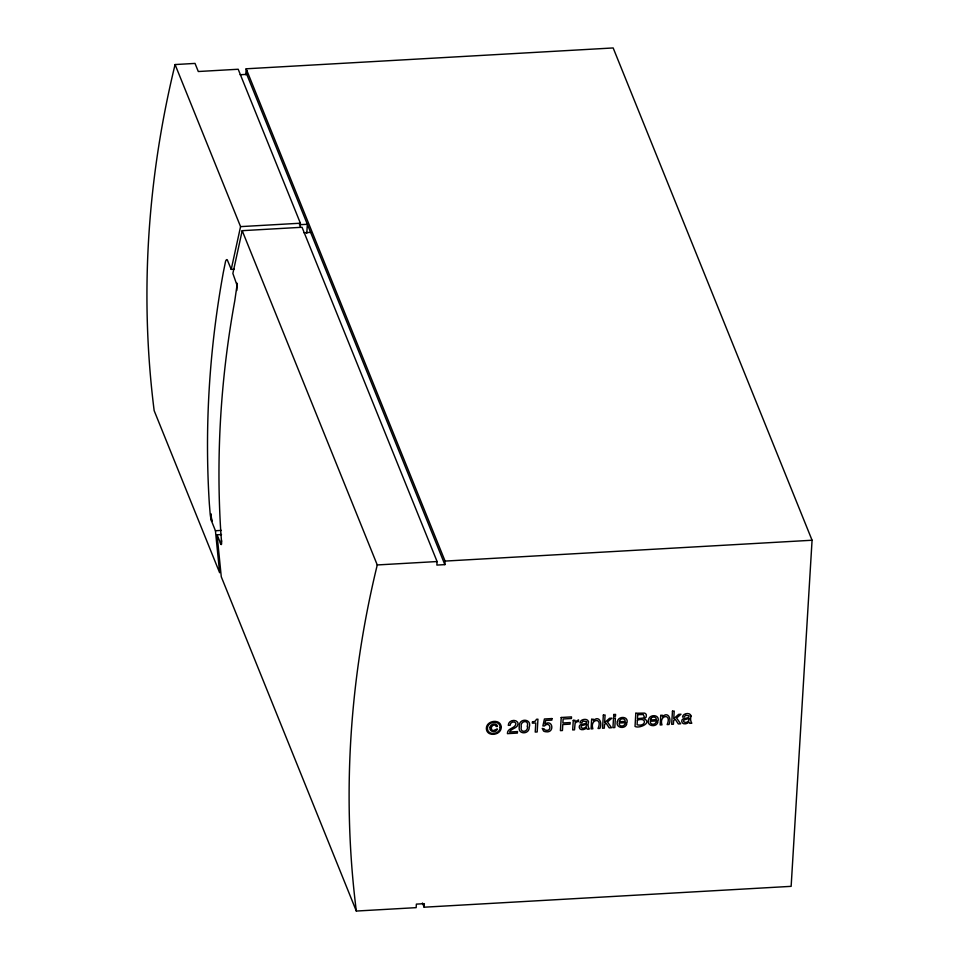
<?xml version="1.0" encoding="UTF-8"?>
<svg xmlns="http://www.w3.org/2000/svg" width="959" height="959" viewBox="0 0 959 959"><rect width="100%" height="100%" fill="white"/><g stroke="black" fill="none" stroke-linecap="round" stroke-linejoin="round"><path stroke-width="1.44" d="M422.463 903.03L424.142 907.202L791.139 886.344L812.069 540.241L613.161 47.95L246.163 68.796L445.072 561.087L444.856 564.623L436.872 565.079L437.088 561.542L302.037 227.271L242.195 230.675L232.869 273.435L237.017 285.243L234.787 300.73A1232.003 1040.215 -22 0 0 220.798 532.041L221.613 542.722A6.989 0.959 80.7 0 1 221.002 544.4L217.058 534.786L221.517 534.535M236.813 290.469L236.993 285.051M245.804 74.766L246.163 68.796M444.856 564.623L246.775 74.358L246.99 70.822M300.179 226.756L300.395 223.219L238.192 69.252L198.297 71.517L195.025 63.414L175.077 64.553A1232.003 1040.215 -22 0 0 154.159 410.656L219.635 572.727L215.427 530.735L211.459 520.809A6.965 0.959 80.7 0 1 210.225 514.575L209.338 503.679A1232.003 1040.215 -22 0 1 223.327 272.368L225.533 261.483A6.965 1.798 -87 0 1 227.247 259.769L231.227 269.383L234.2 269.215M306.796 233.241L307.348 224.274L299.364 224.73M424.142 907.202L424.358 903.666L416.374 904.121L416.158 907.646L356.328 911.05L221.277 576.779L217.058 534.786M231.227 269.383L240.565 226.624L175.077 64.553M240.122 74.742L246.775 74.358M240.565 226.624L300.395 223.219M303.967 232.761L310.62 232.378M215.427 530.735L221.361 530.399M242.195 230.675L377.259 564.947L437.088 561.542M445.072 561.087L812.069 540.241M236.921 284.248L236.645 282.797M236.909 284.164L236.777 283.373M220.714 543.837L220.342 542.89M221.421 539.989L221.553 541.607M356.328 911.05A1232.003 1040.215 -22 0 1 377.259 564.947M210.836 515.606L211.639 521.372L212.131 520.689A6.965 0.959 80.7 0 1 210.896 514.468L210.812 513.712L210.836 515.606M519.334 726.838C517.464 734.75 529.488 734.678 529.212 727.258C532.389 718.243 518.1 717.728 519.334 726.838M517.476 731.561L517.38 733.084L507.431 733.647C507.047 727.773 516.158 728.516 515.858 723.242L514.48 722.055L512.478 722.079L510.679 723.362L510.14 725.244L508.294 725.352C508.102 720.832 514.827 718.699 517.476 722.055A4.471 3.776 -22 0 1 518.004 724.057C517.464 728.54 511.219 728.289 509.565 732.017L517.476 731.561M532.449 721.947L532.365 723.182L535.781 722.99L535.23 732.077L537.172 731.957L537.951 719.19L536.513 719.274L535.23 721.216L532.449 721.947M551.952 718.555L551.857 720.113L545.695 720.461L544.856 724.057C552.971 718.699 554.889 733.407 545.803 731.741A5.179 4.363 -22 0 1 543.585 731.046L542.231 728.42L544.244 728.936A2.445 2.074 -22 0 0 545.455 730.135C552.624 732.161 550.202 720.269 544.472 725.939L542.902 725.951L544.424 718.986L551.952 718.555M561.207 717.488L560.416 730.638L562.43 730.53L562.789 724.548L570.09 724.129L570.185 722.559L562.885 722.978L563.125 718.986L571.42 718.507L571.516 716.9L561.207 717.488M573.266 720.353L572.691 729.943L574.513 729.847L575.088 723.35L576.623 721.839L578.445 721.588L578.553 719.885L574.897 721.911L574.992 720.257L573.266 720.353M586.548 724.297C587.304 727.162 583.192 729.619 581.19 727.545L581.094 726.922A1.642 1.391 -22 0 1 582.017 725.543L586.548 724.297M588.514 721.899C587.495 725.232 588.346 727.509 589.282 729.044L587.208 729.176L586.428 727.893C584.714 730.099 579.296 730.794 579.188 727.066C579.08 722.475 587.016 725.555 586.596 721.576L583.036 721.096L581.705 722.798L580.003 722.894C580.075 718.95 588.071 717.859 588.514 721.899M591.643 719.31L591.068 728.9L592.878 728.792C589.497 719.07 603.091 716.673 598.044 728.504L599.89 728.396C602.564 722.822 599.099 715.042 593.285 720.569L593.369 719.214L591.643 719.31M603.343 715.09L602.552 728.253L604.302 728.145L604.518 724.548L606.088 723.182L609.205 727.869L611.53 727.737L607.491 721.959L611.878 718.159L609.552 718.291L604.626 722.63L605.093 714.994L603.343 715.09M613.52 718.111L612.945 727.653L614.803 727.557L615.378 718.003L613.52 718.111M613.748 714.503L613.628 716.325L615.486 716.217L615.594 714.395L613.748 714.503M635.817 713.244L635.026 726.407C638.91 728.924 652.564 722.906 644.28 718.818L646.174 717.032L646.342 714.899A3.464 2.925 -22 0 0 644.472 713.1L635.817 713.244M637.375 720.137L637.088 724.764C646.126 727.234 647.481 716.733 637.375 720.137M637.699 714.623L637.459 718.699L643.177 718.051A1.942 1.642 -22 0 0 644.304 716.817L643.321 714.551L637.699 714.623M660.763 715.378L660.176 724.968L661.998 724.872C658.605 715.15 672.199 712.741 667.164 724.572L669.01 724.477C671.684 718.89 668.219 711.122 662.405 716.649L662.489 715.282L660.763 715.378M672.463 711.158L671.66 724.321L673.41 724.225L673.638 720.617L675.208 719.25L678.313 723.937L680.65 723.805L676.61 718.039L680.986 714.227L678.66 714.359L673.745 718.699L674.213 711.063L672.463 711.158M689.077 718.471C689.833 721.336 685.721 723.793 683.719 721.719L683.611 721.096A1.642 1.391 -22 0 1 684.546 719.718L689.077 718.471M691.043 716.073C690.012 719.406 690.876 721.683 691.811 723.218L689.737 723.35L688.946 722.067C687.243 724.273 681.825 724.968 681.717 721.24C681.609 716.649 689.533 719.729 689.125 715.75L685.565 715.27L684.223 716.972L682.532 717.068C682.592 713.124 690.6 712.034 691.043 716.073M527.378 726.167C528.889 732.041 519.598 733.671 521.288 726.79C519.754 720.904 529.26 719.142 527.378 726.167M617.368 721.707C615.199 728.037 625.4 729.631 626.802 723.865L625.004 723.973C624.105 727.018 618.519 726.814 619.142 723.038L627.03 722.595C628.636 715.917 618.016 715.87 617.368 721.707M648.476 719.945C646.294 726.263 656.507 727.869 657.898 722.103L656.112 722.211C655.213 725.256 649.615 725.04 650.25 721.276L658.126 720.82C659.732 714.143 649.123 714.095 648.476 719.945M490.061 727.234C488.539 731.921 496.342 733.419 497.361 728.924L493.274 730.614A2.23 1.882 -22 0 1 491.955 729.907C489.318 727.066 494.868 722.571 496.235 726.502L497.457 726.431C496.99 722.427 490.469 723.685 490.061 727.234M500.13 727.497C500.059 734.558 487.304 736.009 487.436 728.217C487.544 721.192 500.226 719.741 500.13 727.497M501.221 727.425C501.066 735.613 486.285 737.303 486.357 728.265C486.525 720.125 501.269 718.447 501.221 727.425M619.586 720.617L619.262 721.755L625.232 721.42C625.508 718.099 620.617 717.967 619.586 720.617M650.681 718.842L650.37 719.993L656.34 719.646C656.603 716.337 651.724 716.193 650.681 718.842"/></g></svg>
